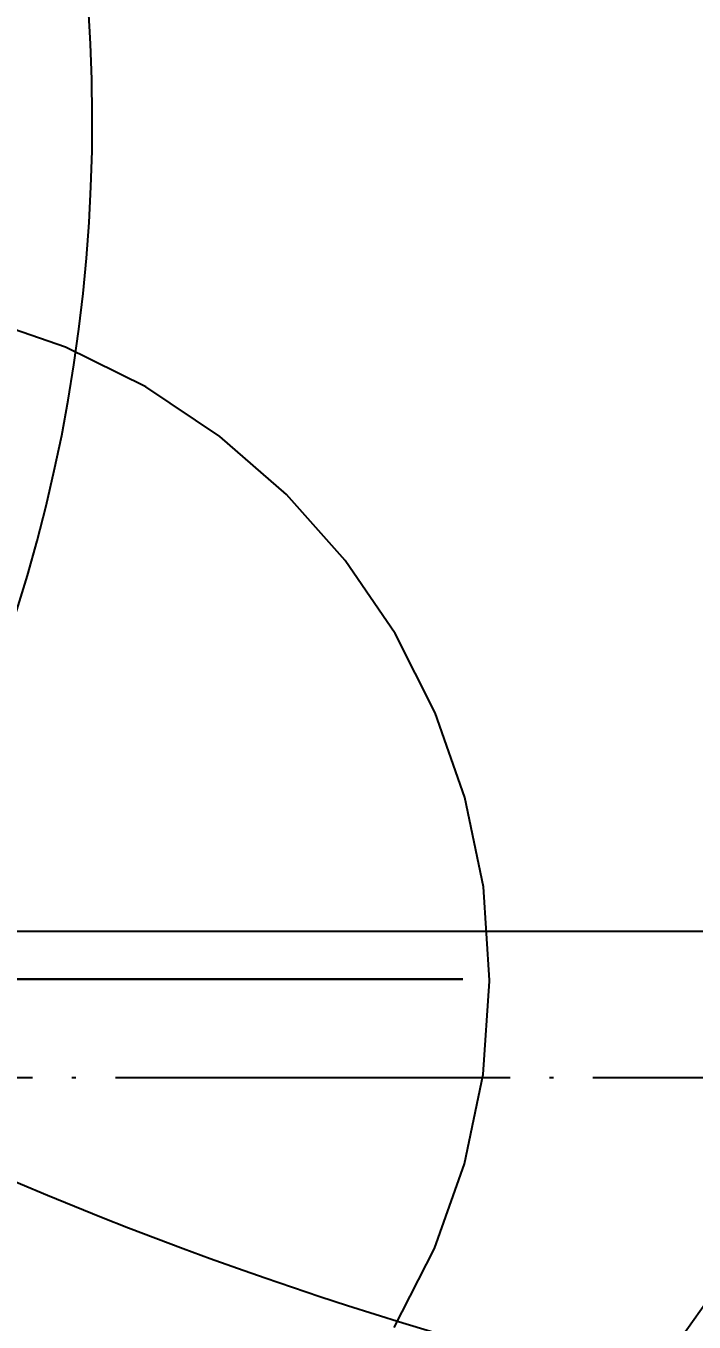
# Model space of a CAD drawing. Extents: x 11992 to 29481, y -6727 to 6811.
# Drawn here: x 20223 to 20562, y 4307 to 4963 of the extents above; entities that cross this region are included whole.
import ezdxf

# ---------------------------------------------------------------- set-up
doc = ezdxf.new("R2010")
doc.units = 0
doc.header["$MEASUREMENT"] = 0
doc.linetypes.add('DOTE', pattern=[2.42, 2, -0.2, 0.02, -0.2])
doc.layers.get('0').update_dxf_attribs({"color": 8, "linetype": 'CONTINUOUS'})
doc.layers.get('Defpoints').update_dxf_attribs({"color": 8, "linetype": 'CONTINUOUS'})
doc.layers.add('zoylight 4标注', color=9, linetype='CONTINUOUS')
doc.layers.add('zoylight 5回路', color=4, linetype='CONTINUOUS')
doc.styles.add('CCD-DIM', font='archs.shx', dxfattribs={"width": 0.8})
doc.dimstyles.new('zoylight_DIM_40', dxfattribs={"dimscale": 40, "dimtxt": 1.9, "dimasz": 0.4, "dimexe": 0.5, "dimexo": 0.5, "dimgap": 0.5, "dimtad": 1, "dimdec": 0, "dimrnd": 5, "dimzin": 12, "dimdsep": 46, "dimtxsty": 'CCD-DIM', "dimblk": 'CCD_Dimension_Tick', "dimcen": 0.125, "dimclrd": 44, "dimclre": 44, "dimclrt": 50, "dimadec": 0, "dimazin": 0, "dimtfac": 1, "dimtdec": 0, "dimtmove": 2, "dimatfit": 3, "dimldrblk": 'CCD_Leader_Dot', "dimfxl": 0, "dimtvp": 1, "dimtolj": 1, "dimtzin": 0, "dimarcsym": 0})

# ---------------------------------------------------------------- blocks, each defined once
blk = doc.blocks.new('CCD_Dimension_Tick')
at = {"color": 0, "linetype": 'ByBlock'}
for p, q in [((-1.091, 0), (0, 0)), ((0, 0), (1.091, 0))]:
    blk.add_line(p, q, dxfattribs=at)
at = {"color": 0, "linetype": 'Continuous', "const_width": 0.608}
blk.add_lwpolyline([(-0.61, -0.61), (0.61, 0.61)], dxfattribs=at)
blk = doc.blocks.new('*D140')
at = {"layer": 'Defpoints', "color": 0, "linetype": 'Continuous'}
for p in [(20098.94, 4504.54), (20098.94, 4430.55), (21898.94, 4430.55)]:
    blk.add_point(p, dxfattribs=at)
at = {"layer": 'zoylight 5回路', "color": 44, "linetype": 'Continuous', "lineweight": -2}
blk.add_line((20098.94, 4450.55), (20098.94, 4524.54), dxfattribs=at)
at = {"layer": 'zoylight 5回路', "color": 44, "lineweight": -2}
for p, q in [((21898.94, 4450.55), (21898.94, 4524.54)), ((21882.94, 4504.54), (20114.94, 4504.54))]:
    blk.add_line(p, q, dxfattribs=at)
at = {"layer": 'zoylight 5回路', "color": 44, "linetype": 'Continuous', "lineweight": -2, "xscale": 16, "yscale": 16, "zscale": 16, "rotation": 180}
blk.add_blockref('CCD_Dimension_Tick', (20098.94, 4504.54), dxfattribs=at)
at = {"layer": 'zoylight 5回路', "color": 44, "linetype": 'Continuous', "lineweight": -2, "xscale": 16, "yscale": 16, "zscale": 16}
blk.add_blockref('CCD_Dimension_Tick', (21898.94, 4504.54), dxfattribs=at)
at = {"layer": 'zoylight 5回路', "color": 50, "linetype": 'Continuous', "insert": (20998.94, 4562.54), "char_height": 76, "attachment_point": 5, "style": 'CCD-DIM'}
blk.add_mtext('\\A1;1800', dxfattribs=at)
blk = doc.blocks.new('CCD_Leader_Dot')
at = {"color": 0, "linetype": 'ByBlock'}
blk.add_line((-5, 0), (-10, 0), dxfattribs=at)
at = {"color": 0, "linetype": 'ByBlock', "const_width": 5}
blk.add_lwpolyline([(-2.5, 0, 1), (2.5, 0, 1)], format="xyb", close=True, dxfattribs=at)

msp = doc.modelspace()

# ---------------------------------------------------------------- linework, layer by layer
for p, q in [((20243.4, 4800.58, -1596.24), (20199.93, 4815.54, -1596.24)), ((20284.08, 4780.38, -1596.24), (20243.4, 4800.58, -1596.24)), ((20321.53, 4755.36, -1596.24), (20284.08, 4780.38, -1596.24)), ((20355.35, 4725.92, -1596.24), (20321.53, 4755.36, -1596.24)), ((20385.1, 4692.49, -1596.24), (20355.35, 4725.92, -1596.24)), ((20410.37, 4655.48, -1596.24), (20385.1, 4692.49, -1596.24)), ((20430.75, 4615.3, -1596.24), (20410.37, 4655.48, -1596.24)), ((20445.8, 4572.37, -1596.24), (20430.75, 4615.3, -1596.24)), ((20455.12, 4527.11, -1596.24), (20445.8, 4572.37, -1596.24)), ((20458.28, 4479.94, -1596.24), (20455.12, 4527.11, -1596.24)), ((20081.2, 4480.38, -2280.99), (20396.7, 4480.38, -2280.99)), ((20370.24, 4480.38, -2295.8), (20087.5, 4480.38, -2295.8)), ((20440.04, 4480.38, -2132.64), (20097.06, 4480.38, -2132.64)), ((20440.04, 4480.38, -2122.72), (20097.06, 4480.38, -2122.72)), ((20097.06, 4480.38, -2132.64), (20440.04, 4480.38, -2132.64)), ((20097.06, 4480.38, -2122.72), (20440.04, 4480.38, -2122.72)), ((20394.25, 4480.38, -2280.99), (20097.06, 4480.38, -2280.99)), ((20370.24, 4480.38, -2305.73), (20125.64, 4480.38, -2305.73)), ((20223.72, 4480.38, -2071.67), (20215.16, 4480.38, -2071.11)), ((20254.36, 4480.38, -2073.68), (20223.72, 4480.38, -2071.67)), ((20236.31, 4480.38, -2295.8), (20236.31, 4480.38, -2280.99)), ((20283.54, 4480.38, -2076.31), (20254.36, 4480.38, -2073.68)), ((20255.35, 4480.38, -2280.99), (20255.35, 4480.38, -2295.8)), ((20311.01, 4480.38, -2079.48), (20283.54, 4480.38, -2076.31)), ((20336.52, 4480.38, -2083.13), (20311.01, 4480.38, -2079.48)), ((20313.91, 4480.38, -2280.99), (20311.05, 4480.38, -2280.99)), ((20359.82, 4480.38, -2087.22), (20336.52, 4480.38, -2083.13)), ((20347.92, 4480.38, -2280.99), (20357.46, 4480.38, -2280.99)), ((20380.67, 4480.38, -2091.66), (20359.82, 4480.38, -2087.22)), ((20365.16, 4480.38, -2280.58), (20365.19, 4480.38, -2280.99)), ((20371.97, 4480.38, -2295.89), (20370.24, 4480.38, -2295.8)), ((20370.81, 4480.38, -2305.75), (20370.24, 4480.38, -2305.73)), ((20371.36, 4480.38, -2305.85), (20370.81, 4480.38, -2305.75)), ((20371.9, 4480.38, -2306.02), (20371.36, 4480.38, -2305.85)), ((20372.42, 4480.38, -2306.25), (20371.9, 4480.38, -2306.02)), ((20373.65, 4480.38, -2296.2), (20371.97, 4480.38, -2295.89)), ((20372.9, 4480.38, -2306.55), (20372.42, 4480.38, -2306.25)), ((20373.34, 4480.38, -2306.91), (20372.9, 4480.38, -2306.55)), ((20373.75, 4480.38, -2307.32), (20373.34, 4480.38, -2306.91)), ((20375.27, 4480.38, -2296.73), (20373.65, 4480.38, -2296.2)), ((20374.1, 4480.38, -2307.77), (20373.75, 4480.38, -2307.32)), ((20374.41, 4480.38, -2308.27), (20374.1, 4480.38, -2307.77)), ((20374.65, 4480.38, -2308.82), (20374.41, 4480.38, -2308.27)), ((20374.82, 4480.38, -2309.39), (20374.65, 4480.38, -2308.82)), ((20374.93, 4480.38, -2310), (20374.82, 4480.38, -2309.39)), ((20374.93, 4480.38, -2310), (20391.12, 4480.38, -2430.16)), ((20376.82, 4480.38, -2297.46), (20375.27, 4480.38, -2296.73)), ((20378.27, 4480.38, -2298.37), (20376.82, 4480.38, -2297.46)), ((20379.6, 4480.38, -2299.45), (20378.27, 4480.38, -2298.37)), ((20380.82, 4480.38, -2300.68), (20379.6, 4480.38, -2299.45)), ((20398.8, 4480.38, -2096.42), (20380.67, 4480.38, -2091.66)), ((20381.88, 4480.38, -2302.05), (20380.82, 4480.38, -2300.68)), ((20382.79, 4480.38, -2303.55), (20381.88, 4480.38, -2302.05)), ((20383.52, 4480.38, -2305.15), (20382.79, 4480.38, -2303.55)), ((20384.06, 4480.38, -2306.85), (20383.52, 4480.38, -2305.15)), ((20384.38, 4480.38, -2308.62), (20384.06, 4480.38, -2306.85)), ((20384.38, 4480.38, -2308.62), (20400.56, 4480.38, -2428.78)), ((20391.12, 4480.38, -2430.16), (20391.38, 4480.38, -2431.58)), ((20391.38, 4480.38, -2431.58), (20391.81, 4480.38, -2432.94)), ((20391.81, 4480.38, -2432.94), (20392.39, 4480.38, -2434.22)), ((20392.39, 4480.38, -2434.22), (20393.11, 4480.38, -2435.41)), ((20393.11, 4480.38, -2435.41), (20393.97, 4480.38, -2436.51)), ((20393.97, 4480.38, -2436.51), (20394.94, 4480.38, -2437.49)), ((20394.25, 4480.38, -2280.99), (20396.94, 4480.38, -2280.88)), ((20394.25, 4480.38, -2280.99), (20396.94, 4480.38, -2280.88)), ((20394.94, 4480.38, -2437.49), (20396.01, 4480.38, -2438.36)), ((20396.01, 4480.38, -2438.36), (20397.18, 4480.38, -2439.08)), ((20396.94, 4480.38, -2280.88), (20399.59, 4480.38, -2280.42)), ((20396.94, 4480.38, -2280.88), (20399.59, 4480.38, -2280.42)), ((20397.18, 4480.38, -2439.08), (20398.42, 4480.38, -2439.67)), ((20398.42, 4480.38, -2439.67), (20399.72, 4480.38, -2440.09)), ((20413.97, 4480.38, -2101.42), (20398.8, 4480.38, -2096.42)), ((20399.59, 4480.38, -2280.42), (20402.16, 4480.38, -2279.63)), ((20399.59, 4480.38, -2280.42), (20402.16, 4480.38, -2279.63)), ((20399.72, 4480.38, -2440.09), (20401.07, 4480.38, -2440.35)), ((20400.56, 4480.38, -2428.78), (20400.6, 4480.38, -2429.02)), ((20400.6, 4480.38, -2429.02), (20400.67, 4480.38, -2429.25)), ((20400.67, 4480.38, -2429.25), (20400.76, 4480.38, -2429.46)), ((20400.76, 4480.38, -2429.46), (20400.88, 4480.38, -2429.66)), ((20400.88, 4480.38, -2429.66), (20401.02, 4480.38, -2429.84)), ((20401.02, 4480.38, -2429.84), (20401.18, 4480.38, -2430.01)), ((20401.07, 4480.38, -2440.35), (20402.47, 4480.38, -2440.43)), ((20401.18, 4480.38, -2430.01), (20401.36, 4480.38, -2430.15)), ((20401.36, 4480.38, -2430.15), (20401.56, 4480.38, -2430.28)), ((20401.56, 4480.38, -2430.28), (20401.77, 4480.38, -2430.37)), ((20401.77, 4480.38, -2430.37), (20401.99, 4480.38, -2430.45)), ((20401.99, 4480.38, -2430.45), (20402.23, 4480.38, -2430.49)), ((20402.16, 4480.38, -2279.63), (20404.63, 4480.38, -2278.54)), ((20402.16, 4480.38, -2279.63), (20404.63, 4480.38, -2278.54)), ((20402.23, 4480.38, -2430.49), (20402.47, 4480.38, -2430.51)), ((20402.47, 4480.38, -2430.51), (20425.57, 4480.38, -2430.51)), ((20403.09, 4480.38, -2440.43), (20425.57, 4480.38, -2440.43)), ((20404.63, 4480.38, -2278.54), (20406.97, 4480.38, -2277.17)), ((20404.63, 4480.38, -2278.54), (20406.97, 4480.38, -2277.17)), ((20406.97, 4480.38, -2277.17), (20409.15, 4480.38, -2275.54)), ((20406.97, 4480.38, -2277.17), (20409.15, 4480.38, -2275.54)), ((20409.15, 4480.38, -2275.54), (20411.16, 4480.38, -2273.67)), ((20409.15, 4480.38, -2275.54), (20411.16, 4480.38, -2273.67)), ((20411.16, 4480.38, -2273.67), (20412.96, 4480.38, -2271.59)), ((20411.16, 4480.38, -2273.67), (20412.96, 4480.38, -2271.59)), ((20412.96, 4480.38, -2271.59), (20414.51, 4480.38, -2269.31)), ((20412.96, 4480.38, -2271.59), (20414.51, 4480.38, -2269.31)), ((20425.93, 4480.38, -2106.62), (20413.97, 4480.38, -2101.42)), ((20414.51, 4480.38, -2269.31), (20415.81, 4480.38, -2266.87)), ((20414.51, 4480.38, -2269.31), (20415.81, 4480.38, -2266.87)), ((20415.81, 4480.38, -2266.87), (20416.82, 4480.38, -2264.28)), ((20415.81, 4480.38, -2266.87), (20416.82, 4480.38, -2264.28)), ((20416.82, 4480.38, -2264.28), (20417.51, 4480.38, -2261.56)), ((20416.82, 4480.38, -2264.28), (20417.51, 4480.38, -2261.56)), ((20416.92, 4480.38, -2263.83), (20419.41, 4480.38, -2254.98)), ((20419.41, 4480.38, -2254.98), (20421.92, 4480.38, -2245.05)), ((20421.92, 4480.38, -2245.05), (20424.41, 4480.38, -2234.26)), ((20424.41, 4480.38, -2234.26), (20426.86, 4480.38, -2222.81)), ((20425.57, 4480.38, -2430.51), (20425.57, 4480.38, -2440.43)), ((20434.43, 4480.38, -2111.94), (20425.93, 4480.38, -2106.62)), ((20426.86, 4480.38, -2222.81), (20429.2, 4480.38, -2210.91)), ((20429.2, 4480.38, -2210.91), (20431.43, 4480.38, -2198.78)), ((20431.43, 4480.38, -2198.78), (20433.48, 4480.38, -2186.62)), ((20433.48, 4480.38, -2186.62), (20435.34, 4480.38, -2174.63)), ((20439.22, 4480.38, -2117.32), (20434.43, 4480.38, -2111.94)), ((20435.34, 4480.38, -2174.63), (20436.96, 4480.38, -2163.04)), ((20436.96, 4480.38, -2163.04), (20438.3, 4480.38, -2152.03)), ((20438.3, 4480.38, -2152.03), (20439.32, 4480.38, -2141.83)), ((20440.04, 4480.38, -2122.72), (20439.22, 4480.38, -2117.32)), ((20439.32, 4480.38, -2141.83), (20440, 4480.38, -2132.64)), ((20440.04, 4480.38, -2132.64), (20440.68, 4480.38, -2132.6)), ((20440.68, 4480.38, -2122.77), (20440.04, 4480.38, -2122.72)), ((20440.04, 4480.38, -2132.64), (20440.68, 4480.38, -2132.6)), ((20440.68, 4480.38, -2122.77), (20440.04, 4480.38, -2122.72)), ((20440.04, 4480.38, -2132.64), (20440.68, 4480.38, -2132.6)), ((20440.68, 4480.38, -2122.77), (20440.04, 4480.38, -2122.72)), ((20440.68, 4480.38, -2132.6), (20441.29, 4480.38, -2132.47)), ((20441.29, 4480.38, -2122.9), (20440.68, 4480.38, -2122.77)), ((20440.68, 4480.38, -2132.6), (20441.29, 4480.38, -2132.47)), ((20441.29, 4480.38, -2122.9), (20440.68, 4480.38, -2122.77)), ((20440.68, 4480.38, -2132.6), (20441.29, 4480.38, -2132.47)), ((20441.29, 4480.38, -2122.9), (20440.68, 4480.38, -2122.77)), ((20441.29, 4480.38, -2132.47), (20441.88, 4480.38, -2132.26)), ((20441.88, 4480.38, -2123.11), (20441.29, 4480.38, -2122.9)), ((20441.29, 4480.38, -2132.47), (20441.88, 4480.38, -2132.26)), ((20441.88, 4480.38, -2123.11), (20441.29, 4480.38, -2122.9)), ((20441.29, 4480.38, -2132.47), (20441.88, 4480.38, -2132.26)), ((20441.88, 4480.38, -2123.11), (20441.29, 4480.38, -2122.9)), ((20441.88, 4480.38, -2132.26), (20442.43, 4480.38, -2131.97)), ((20442.43, 4480.38, -2123.4), (20441.88, 4480.38, -2123.11)), ((20441.88, 4480.38, -2132.26), (20442.43, 4480.38, -2131.97)), ((20442.43, 4480.38, -2123.4), (20441.88, 4480.38, -2123.11)), ((20441.88, 4480.38, -2132.26), (20442.43, 4480.38, -2131.97)), ((20442.43, 4480.38, -2123.4), (20441.88, 4480.38, -2123.11)), ((20442.43, 4480.38, -2131.97), (20442.93, 4480.38, -2131.62)), ((20442.93, 4480.38, -2123.75), (20442.43, 4480.38, -2123.4)), ((20442.43, 4480.38, -2131.97), (20442.93, 4480.38, -2131.62)), ((20442.93, 4480.38, -2123.75), (20442.43, 4480.38, -2123.4)), ((20442.43, 4480.38, -2131.97), (20442.93, 4480.38, -2131.62)), ((20442.93, 4480.38, -2123.75), (20442.43, 4480.38, -2123.4)), ((20442.93, 4480.38, -2131.62), (20443.39, 4480.38, -2131.2)), ((20443.39, 4480.38, -2124.17), (20442.93, 4480.38, -2123.75)), ((20442.93, 4480.38, -2131.62), (20443.39, 4480.38, -2131.2)), ((20443.39, 4480.38, -2124.17), (20442.93, 4480.38, -2123.75)), ((20442.93, 4480.38, -2131.62), (20443.39, 4480.38, -2131.2)), ((20443.39, 4480.38, -2124.17), (20442.93, 4480.38, -2123.75)), ((20443.39, 4480.38, -2131.2), (20443.79, 4480.38, -2130.72)), ((20443.79, 4480.38, -2124.65), (20443.39, 4480.38, -2124.17)), ((20443.39, 4480.38, -2131.2), (20443.79, 4480.38, -2130.72)), ((20443.79, 4480.38, -2124.65), (20443.39, 4480.38, -2124.17)), ((20443.39, 4480.38, -2131.2), (20443.79, 4480.38, -2130.72)), ((20443.79, 4480.38, -2124.65), (20443.39, 4480.38, -2124.17)), ((20443.79, 4480.38, -2130.72), (20444.14, 4480.38, -2130.19)), ((20444.14, 4480.38, -2125.17), (20443.79, 4480.38, -2124.65)), ((20443.79, 4480.38, -2130.72), (20444.14, 4480.38, -2130.19)), ((20444.14, 4480.38, -2125.17), (20443.79, 4480.38, -2124.65)), ((20443.79, 4480.38, -2130.72), (20444.14, 4480.38, -2130.19)), ((20444.14, 4480.38, -2125.17), (20443.79, 4480.38, -2124.65)), ((20444.14, 4480.38, -2130.19), (20444.41, 4480.38, -2129.62)), ((20444.41, 4480.38, -2125.75), (20444.14, 4480.38, -2125.17)), ((20444.14, 4480.38, -2130.19), (20444.41, 4480.38, -2129.62)), ((20444.41, 4480.38, -2125.75), (20444.14, 4480.38, -2125.17)), ((20444.14, 4480.38, -2130.19), (20444.41, 4480.38, -2129.62)), ((20444.41, 4480.38, -2125.75), (20444.14, 4480.38, -2125.17)), ((20444.41, 4480.38, -2129.62), (20444.62, 4480.38, -2129.01)), ((20444.62, 4480.38, -2126.36), (20444.41, 4480.38, -2125.75)), ((20444.41, 4480.38, -2129.62), (20444.62, 4480.38, -2129.01)), ((20444.62, 4480.38, -2126.36), (20444.41, 4480.38, -2125.75)), ((20444.41, 4480.38, -2129.62), (20444.62, 4480.38, -2129.01)), ((20444.62, 4480.38, -2126.36), (20444.41, 4480.38, -2125.75)), ((20444.62, 4480.38, -2129.01), (20444.75, 4480.38, -2128.36)), ((20444.75, 4480.38, -2127.01), (20444.62, 4480.38, -2126.36)), ((20444.62, 4480.38, -2129.01), (20444.75, 4480.38, -2128.36)), ((20444.75, 4480.38, -2127.01), (20444.62, 4480.38, -2126.36)), ((20444.62, 4480.38, -2129.01), (20444.75, 4480.38, -2128.36)), ((20444.75, 4480.38, -2127.01), (20444.62, 4480.38, -2126.36)), ((20444.75, 4480.38, -2128.36), (20444.79, 4480.38, -2127.68)), ((20444.79, 4480.38, -2127.68), (20444.75, 4480.38, -2127.01)), ((20444.75, 4480.38, -2128.36), (20444.79, 4480.38, -2127.68)), ((20444.79, 4480.38, -2127.68), (20444.75, 4480.38, -2127.01)), ((20444.75, 4480.38, -2128.36), (20444.79, 4480.38, -2127.68)), ((20444.79, 4480.38, -2127.68), (20444.75, 4480.38, -2127.01)), ((20454.98, 4432.15, -1596.24), (20458.28, 4479.32, -1596.24)), ((20458.28, 4479.89, -1596.24), (20458.28, 4479.94, -1596.24)), ((20458.28, 4479.84, -1596.24), (20458.28, 4479.89, -1596.24)), ((20458.28, 4479.78, -1596.24), (20458.28, 4479.84, -1596.24)), ((20458.28, 4479.72, -1596.24), (20458.28, 4479.78, -1596.24)), ((20458.28, 4479.66, -1596.24), (20458.28, 4479.72, -1596.24)), ((20458.28, 4479.6, -1596.24), (20458.28, 4479.66, -1596.24)), ((20458.28, 4479.54, -1596.24), (20458.28, 4479.6, -1596.24)), ((20458.28, 4479.48, -1596.24), (20458.28, 4479.54, -1596.24)), ((20458.28, 4479.43, -1596.24), (20458.28, 4479.48, -1596.24)), ((20458.28, 4479.39, -1596.24), (20458.28, 4479.43, -1596.24)), ((20458.28, 4479.35, -1596.24), (20458.28, 4479.39, -1596.24)), ((20458.28, 4479.32, -1596.24), (20458.28, 4479.35, -1596.24)), ((20445.54, 4386.91, -1596.24), (20454.98, 4432.15, -1596.24)), ((20430.37, 4344.02, -1596.24), (20445.54, 4386.91, -1596.24)), ((20409.89, 4303.9, -1596.24), (20430.37, 4344.02, -1596.24))]:
    msp.add_line(p, q)
at = {"layer": 'zoylight 4标注', "color": 9, "linetype": 'DOTE', "ltscale": 100}
msp.add_line((19300.63, 4430.55), (22759.46, 4430.55), dxfattribs=at)
at = {"layer": 'zoylight 5回路', "linetype": 'Continuous'}
for centre, radius, start, end in [((19436.22, 4915.08), 820.68, 324.11131, 46.38369), ((15712.93, 6983.71), 6068.86, 309.830375, 345.263268), ((18411.61, 6014.7), 3024.99, 293.27488, 349.04301), ((15734.67, 7753.44), 5930.63, 314.924439, 337.021951), ((20996.22, 6210.75), 1991.3, 243.23033, 297.12454)]:
    msp.add_arc(centre, radius, start, end, dxfattribs=at)

# ---------------------------------------------------------------- dimensions: what is measured, and where the dimension line sits
dim = msp.add_aligned_dim(p1=(21898.94, 4430.55), p2=(20098.94, 4430.55), distance=-73.99, dimstyle='zoylight_DIM_40', dxfattribs=at)
dim.commit()
dim.dimension.update_dxf_attribs({"geometry": '*D140', "text_midpoint": (20998.94, 4562.54)})

doc.saveas('drawing.dxf')
